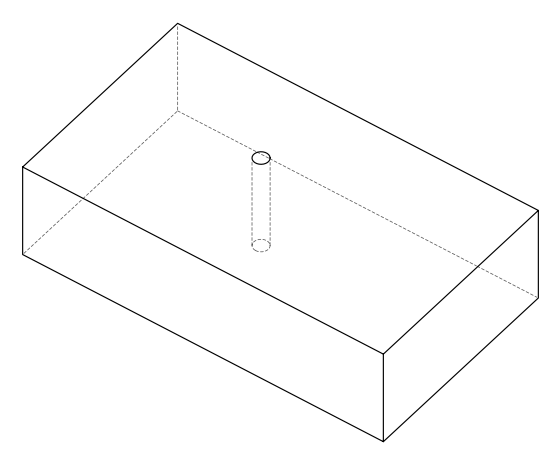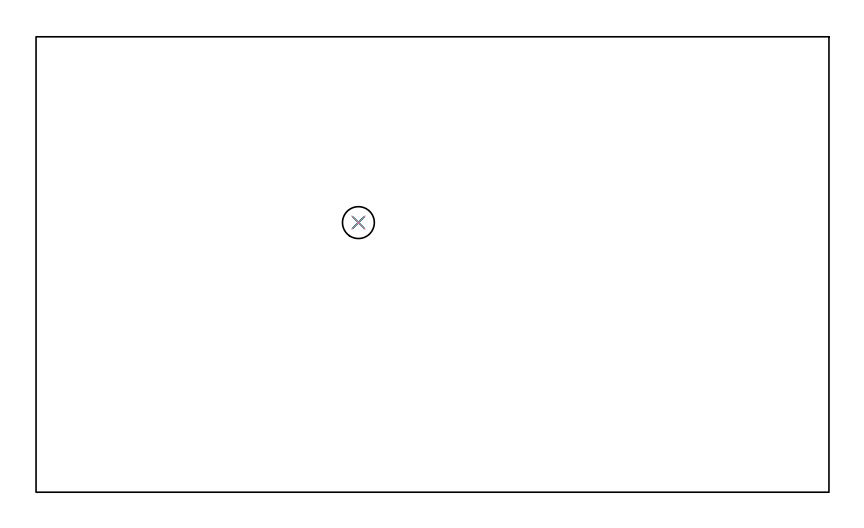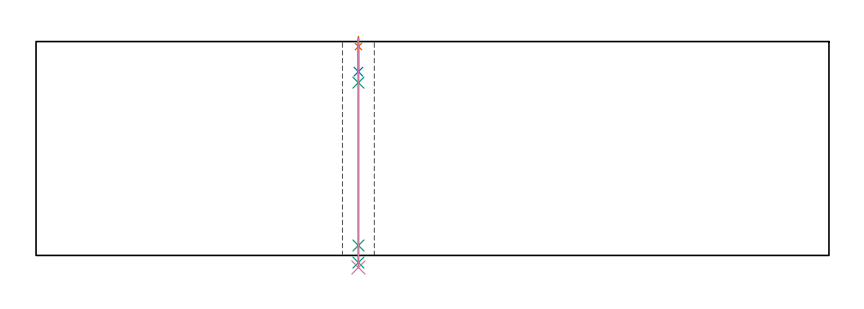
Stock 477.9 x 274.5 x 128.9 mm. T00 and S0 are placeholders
(PLAN: 4 operations, 3 tool changes, 1.3 min)
(1 SPOT_DRILL | STEP1HOLE | NXT0321_9005460120000 | 0.05 min | 184 mm3)
(2 DRILL_BLIND_HOLE_INTO_CENTER | STEP1HOLE | NXT0301_092 | 0.08 min | 1727 mm3)
(3 GUN_DRILL_THROUGH_HOLE | STEP1HOLE | UGT0307_009 | 0.65 min | 12633 mm3)
(4 DRILL_TO_ENLARGE_THROUGH_HOLE | STEP1HOLE | UGT0301_259 | 0.55 min | 22709 mm3)
(TOOL NXT0321_9005460120000 | NC Spot Drill, 142deg, 12mm, Carbide, Uncoated | D12 PA142 FL30 Z2)
(TOOL NXT0301_092 | Carbide Drill 12.1mm [860.1-1210-061A1-MM 2214] | D12.1 PA140 FL77 Z2)
(TOOL UGT0307_009 | Gun Drill 12 mm | D12 PA130 FL24 Z1)
(TOOL UGT0301_259 | Twist Drill 19.2 mm | D19.2 PA118 FL140 Z2)
(OP 1 SPOT_DRILL)
G17 G21 G94 G90
T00 M6
G54
G17 G0 G90 X194.3 Y162.5 S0 M3
G43 Z138.9 H0
G94 G81 G98 Z125.9 F250. R131.9
G80
M5
M2
(OP 2 DRILL_BLIND_HOLE_INTO_CENTER)
G17 G21 G94 G90
T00 M6
G54
G17 G0 G90 X194.3 Y162.5 S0 M3
G43 Z138.9 H1
G94 G81 G98 Z110.75 F250. R130.9
G80
M5
M2
(OP 3 GUN_DRILL_THROUGH_HOLE)
G17 G21 G94 G90
T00 M6
G54
G17 G0 G90 X194.3 Y162.5 M8
G43 Z138.9 H0
Z125.174
S716 M3
G94 G1 Z104.136 F125. M26
G4 X.084
Z6. F250.
G4 X.084
Z-4.298 F125.
G4 X.084
M5
M9
G0 Z125.174
Z138.9
M2
(OP 4 DRILL_TO_ENLARGE_THROUGH_HOLE)
G17 G21 G94 G90
T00 M6
G54
G17 G0 G90 X194.3 Y162.5 S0 M3
G43 Z138.9 H0
G94 G73 G98 Z-7.268 F250. Q17.021 R130.9
G80
M5
M2
